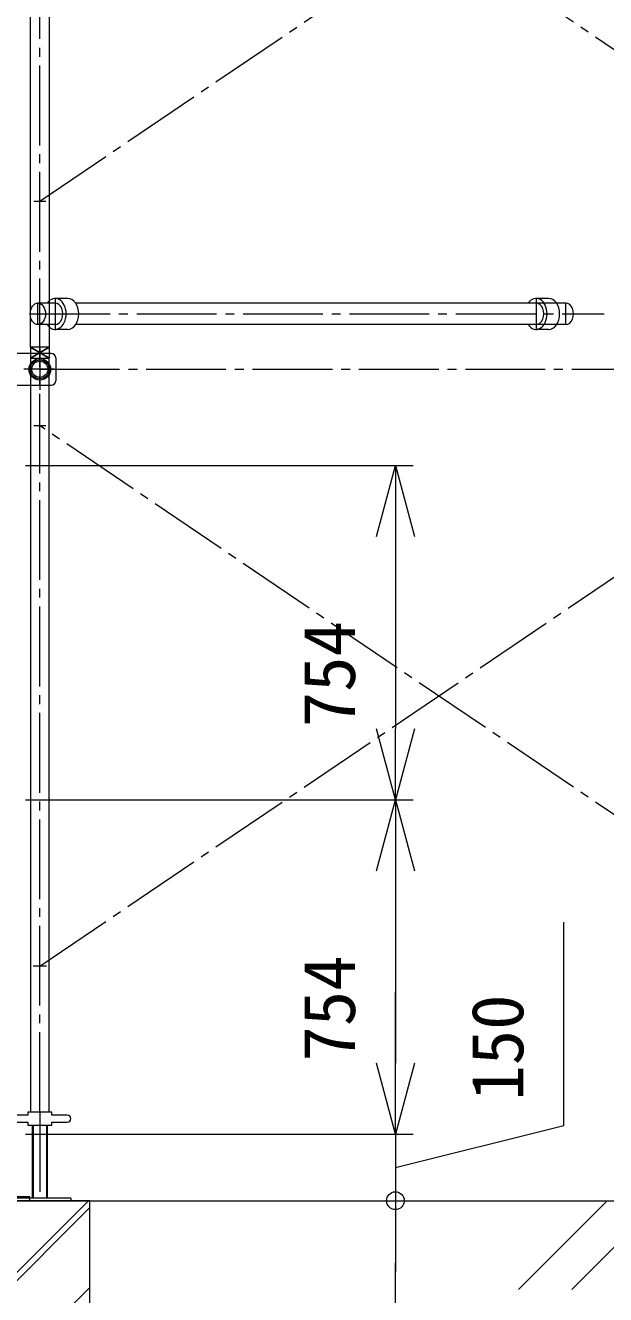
# Model space of a CAD drawing. Units: millimetres, scale not verified. Extents: x -7202 to 7173, y -9671 to 10206.
# Drawn here: x 992 to 2301, y -65 to 2797 of the extents above; entities that cross this region are included whole.
import ezdxf
from ezdxf.enums import TextEntityAlignment as Align

# ---------------------------------------------------------------- set-up
doc = ezdxf.new("R2010")
doc.units = ezdxf.units.MM
doc.header["$LTSCALE"] = 20
doc.linetypes.add('CHAIN2', pattern=[12, 9, -1, 1, -1])
for name, color, linetype, lineweight in [('0-1_10 常用実線', 3, 'Continuous', 18), ('0-5_05 寸法', 3, 'Continuous', 18), ('0-6_30 補完実線', 6, 'Continuous', 18), ('0-7_32 補完一点鎖線', 6, 'CHAIN2', 18), ('0-B_20 準用実線', 4, 'Continuous', 18), ('0-C_22 準用一点鎖線', 4, 'CHAIN2', 18), ('0-E_80 躯体A', 1, 'Continuous', 18)]:
    doc.layers.add(name, color=color, linetype=linetype, lineweight=lineweight)
doc.styles.add('ＭＳ ゴシック', font='')
doc.styles.get('ＭＳ ゴシック').set_extended_font_data('MS Gothic')

msp = doc.modelspace()

# ---------------------------------------------------------------- linework, layer by layer
at = {"layer": '0-1_10 常用実線'}
for q in [(372.24, 146.42), (1002.24, 155.42)]:
    msp.add_line((1002.24, 146.42), q, dxfattribs=at)
msp.add_lwpolyline([(1002.24, 155.42), (372.24, 155.42), (372.24, 146.42)], dxfattribs=at)
at = {"layer": '0-5_05 寸法', "color": 7}
for p, q in [((992.74, 1804.42), (1867.05, 1804.42)), ((1827.05, 1804.42), (1827.05, 1644.42)), ((1827.05, 1644.42), (1827.05, 1210.42)), ((1827.05, 1050.42), (1827.05, 1210.42)), ((992.74, 1050.42), (1867.05, 1050.42)), ((992.74, 1050.42), (1867.05, 1050.42)), ((1827.05, 1050.42), (1827.05, 890.42)), ((1827.05, 890.42), (1827.05, 456.42)), ((1827.05, 456.42), (1827.05, 616.42)), ((1827.05, 296.42), (1827.05, 456.42)), ((1827.05, 296.42), (1827.05, 456.42)), ((992.74, 296.42), (1867.05, 296.42)), ((992.74, 296.42), (1867.05, 296.42)), ((1827.05, 296.42), (1827.05, 146.42)), ((1827.05, 296.42), (1827.05, 146.42)), ((1317.24, 146.42), (1867.05, 146.42)), ((1317.24, 146.42), (1867.05, 146.42)), ((1827.05, 146.42), (1827.05, -13.58)), ((1827.05, 146.42), (1827.05, 6.42)), ((1827.05, -153.58), (1827.05, 6.42))]:
    msp.add_line(p, q, dxfattribs=at)
for points in [[(1784.18, 1644.42), (1827.05, 1804.42), (1869.92, 1644.42)], [(1869.92, 1210.42), (1827.05, 1050.42), (1784.18, 1210.42)], [(1784.18, 890.42), (1827.05, 1050.42), (1869.92, 890.42)], [(1827.05, 221.42), (2206.77, 316.06), (2206.77, 774.72)], [(1869.92, 456.42), (1827.05, 296.42), (1784.18, 456.42)], [(1869.92, 456.42), (1827.05, 296.42), (1784.18, 456.42)]]:
    msp.add_lwpolyline(points, dxfattribs=at)
msp.add_circle((1827.05, 146.42), 20, dxfattribs=at)
msp.add_circle((1827.05, 146.42), 20, dxfattribs=at)
at = {"layer": '0-6_30 補完実線'}
for p, q in [((1087.67, 2181.42), (1059.39, 2181.42)), ((2172.66, 2181.42), (2144.37, 2181.42)), ((1059.39, 2170.72), (1020.5, 2170.72)), ((2211.55, 2170.72), (1105.49, 2170.72)), ((2211.55, 2170.72), (2190.47, 2170.72)), ((1059.39, 2122.12), (1020.5, 2122.12)), ((2211.55, 2122.12), (1105.49, 2122.12)), ((2211.55, 2122.12), (2190.47, 2122.12)), ((1087.67, 2111.42), (1059.39, 2111.42)), ((2172.66, 2111.42), (2144.37, 2111.42))]:
    msp.add_line(p, q, dxfattribs=at)
for centre, major_axis, start_param, end_param in [((1059.39, 2146.42), (0, 35), 2.3382233, 7.0865547), ((1087.67, 2146.42), (0, 35), 3.1415927, 6.2831853), ((2144.37, 2146.42), (0, 35), 2.3382233, 7.0865547), ((2172.66, 2146.42), (0, 35), 3.1415927, 6.2831853), ((1059.39, 2146.42), (0, -24.3), 6.2831853, 9.424778), ((2144.37, 2146.42), (0, -24.3), 6.2831853, 9.424778), ((2211.55, 2146.42), (0, -24.3), 6.2831853, 9.424778)]:
    msp.add_ellipse(centre, major_axis=major_axis, ratio=0.707107, start_param=start_param, end_param=end_param, dxfattribs=at)
msp.add_ellipse((1020.5, 2146.42), major_axis=(0, -24.3), ratio=0.707107, dxfattribs=at)
at = {"layer": '0-7_32 補完一点鎖線'}
for p, q in [((1059.39, 2181.42), (1059.39, 2111.42)), ((2144.37, 2181.42), (2144.37, 2111.42)), ((1020.5, 2122.12), (1020.5, 2170.72)), ((2211.55, 2122.12), (2211.55, 2170.72)), ((1003.32, 2146.42), (2297.75, 2146.42))]:
    msp.add_line(p, q, dxfattribs=at)
at = {"layer": '0-B_20 準用実線'}
for p, q in [((1046.09, 2071.42), (1003.39, 2071.42)), ((1046.09, 2071.42), (1003.39, 2046.42)), ((1046.09, 2046.42), (1003.39, 2071.42)), ((1046.09, 2071.42), (1003.39, 2071.42)), ((1003.39, 2071.42), (1046.09, 2046.42)), ((1003.39, 2046.42), (1046.09, 2071.42)), ((1046.09, 2071.42), (1046.09, 2046.42)), ((1046.09, 2071.42), (1046.09, 2046.42)), ((1050.54, 2057.22), (929.94, 2057.22)), ((1003.39, 2046.42), (1003.39, 346.4)), ((1046.09, 346.4), (1046.09, 2046.42)), ((1060.54, 2047.22), (1060.54, 1995.62)), ((929.94, 1985.62), (1050.54, 1985.62)), ((1007.24, 316.42), (1007.24, 152.42)), ((1009.74, 316.42), (1009.74, 152.42)), ((1039.74, 316.42), (1039.74, 152.42)), ((1042.24, 152.42), (1042.24, 316.42))]:
    msp.add_line(p, q, dxfattribs=at)
for points in [[(1003.39, 2071.42), (1003.39, 3771.42), (1046.09, 3771.42), (1046.09, 2071.42)], [(1003.39, 2071.42), (1003.39, 2046.42), (1046.09, 2046.42)], [(1003.39, 2071.42), (1003.39, 2046.42), (1046.09, 2046.42)], [(1086.74, 339.42), (1051.74, 339.42), (1051.74, 346.42), (997.74, 346.42), (997.74, 339.42), (962.74, 339.42)], [(962.74, 323.42), (997.74, 323.42), (997.74, 316.42), (1051.74, 316.42), (1051.74, 323.42), (1086.74, 323.42)], [(1094.74, 152.42), (954.74, 152.42), (954.74, 146.42)], [(1094.74, 152.42), (1094.74, 146.42), (954.74, 146.42)]]:
    msp.add_lwpolyline(points, dxfattribs=at)
for radius in [24.3, 21.35, 18.15]:
    msp.add_circle((1024.74, 2021.42), radius, dxfattribs=at)
for centre, radius, start, end in [((1050.54, 2047.22), 10, 0, 90), ((1050.54, 1995.62), 10, 270, 0), ((1086.74, 331.42), 8, 270, 90)]:
    msp.add_arc(centre, radius, start, end, dxfattribs=at)
at = {"layer": '0-C_22 準用一点鎖線'}
for p, q in [((1024.74, 2046.42), (1024.74, 3796.42)), ((2824.74, 2400.42), (1024.74, 3619.42)), ((1024.74, 2400.42), (2824.74, 3619.42)), ((1011.09, 2400.42), (1038.39, 2400.42)), ((1024.74, 346.42), (1024.74, 2071.42)), ((1024.74, 2068.89), (1024.74, 1974.84)), ((1057.33, 2021.42), (988.53, 2021.42)), ((1024.74, 2021.42), (2824.74, 2021.42)), ((1011.09, 1894.42), (1038.39, 1894.42)), ((1024.74, 675.42), (2824.74, 1894.42)), ((2824.74, 675.42), (1024.74, 1894.42)), ((1039.57, 675.42), (1009.91, 675.42)), ((1024.74, 346.42), (1024.74, 146.42))]:
    msp.add_line(p, q, dxfattribs=at)
at = {"layer": '0-E_80 躯体A'}
for p, q in [((-6744.15, 146.42), (2982.27, 146.42)), ((834.35, -153.58), (1134.35, 146.42)), ((2104.74, -53.58), (2304.74, 146.42)), ((2224.74, -53.58), (2424.74, 146.42)), ((852.35, -153.58), (1137.24, 131.31)), ((1032.91, -153.58), (1137.24, -49.24))]:
    msp.add_line(p, q, dxfattribs=at)
msp.add_lwpolyline([(337.24, -153.58), (1137.24, -153.58), (1137.24, 146.42), (337.24, 146.42)], close=True, dxfattribs=at)

# ---------------------------------------------------------------- texts
at = {"layer": '0-5_05 寸法', "color": 7, "style": 'ＭＳ ゴシック'}
for s, p in [('754', (1771.05, 1214.09)), ('754', (1771.05, 460.09)), ('150', (2150.77, 372.06))]:
    msp.add_text(s, height=117.3, rotation=90, dxfattribs=at).set_placement(p, align=Align.BOTTOM_LEFT)

doc.saveas('drawing.dxf')
